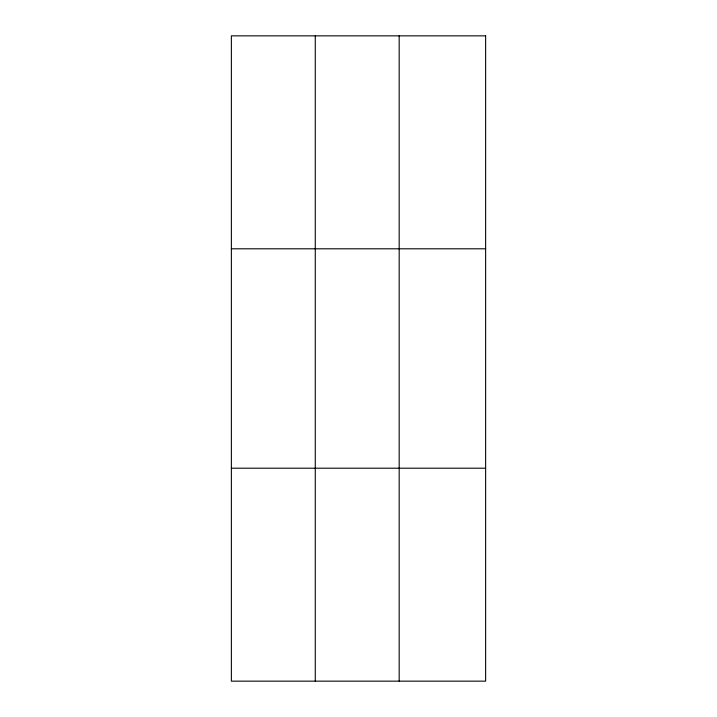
<?xml version="1.0" encoding="UTF-8"?>
<svg xmlns="http://www.w3.org/2000/svg" width="717" height="717" viewBox="0 0 717 717"><rect width="100%" height="100%" fill="white"/><g stroke="black" fill="none" stroke-linecap="round" stroke-linejoin="round"><path stroke-width="1.08" d="M315.274 35.85L315.274 681.15M399.181 35.85L399.181 681.15M231.367 248.799L485.633 248.799M231.367 468.201L485.633 468.201M485.633 35.85L485.633 681.15L231.367 681.15L231.367 35.85L485.633 35.85"/></g></svg>
